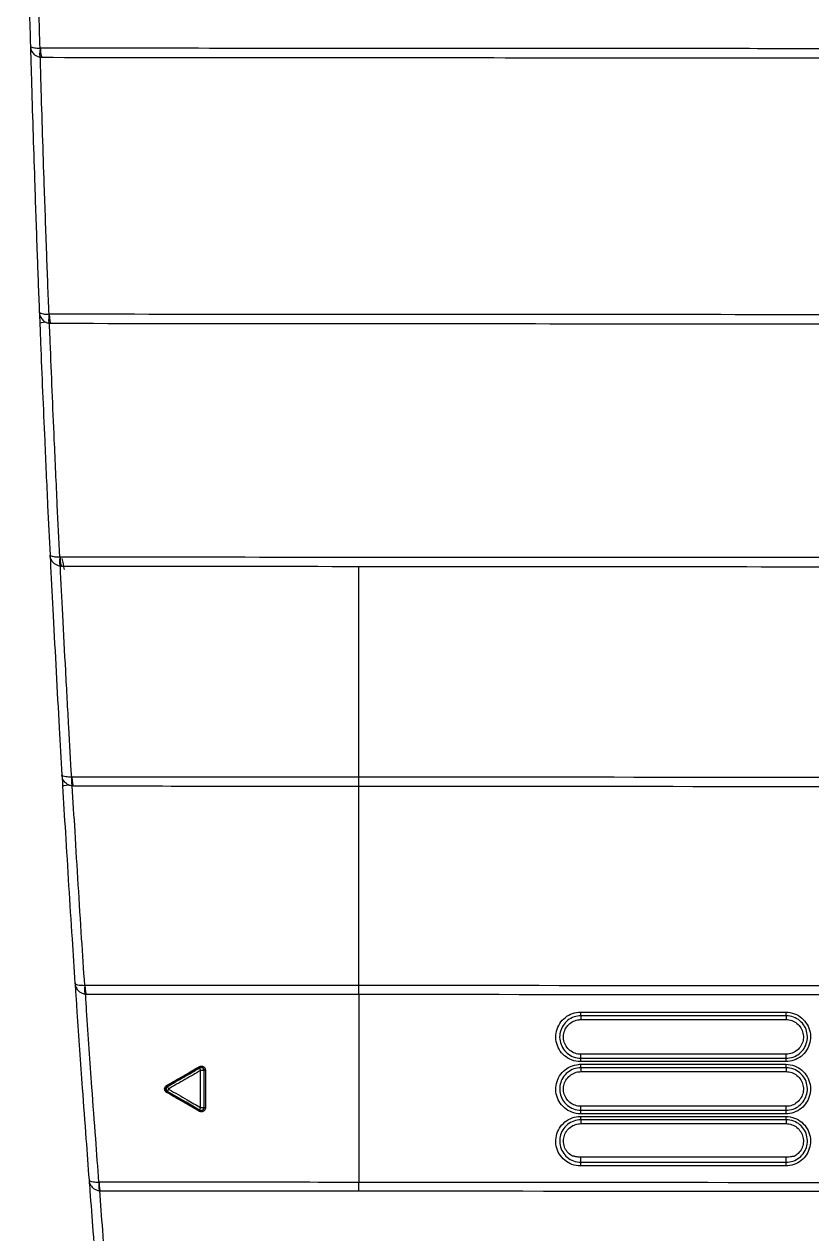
# Model space of a CAD drawing. Header units: millimetres. Extents: x 11242 to 497835, y 4200 to 105100.
# Drawn here: x 278420.5 to 278488.7, y 46082.8 to 46187.4 of the extents above; entities that cross this region are included whole.
import ezdxf

# ---------------------------------------------------------------- set-up
doc = ezdxf.new("R2010")
doc.units = ezdxf.units.MM
doc.header["$LTSCALE"] = 200
doc.layers.add('# LG-AIRCON', color=240, linetype='Continuous')
doc.layers.add('# 냉난방설비', color=4, linetype='Continuous')

# ---------------------------------------------------------------- blocks, each defined once
blk = doc.blocks.new('A$C7F214049')
at = {"layer": '# LG-AIRCON', "color": 0}
for p, q in [((48.69, 106.21), (48.68, 105.88)), ((66.43, 106.21), (66.43, 105.88)), ((48.69, 102.54), (48.68, 102.88)), ((66.43, 102.54), (66.43, 102.88)), ((48.69, 101.71), (48.68, 101.38)), ((66.43, 101.71), (66.43, 101.38)), ((48.69, 98.04), (48.68, 98.38)), ((66.43, 98.04), (66.43, 98.38)), ((48.69, 97.22), (48.68, 96.88)), ((66.43, 97.22), (66.43, 96.88)), ((48.69, 93.54), (48.68, 93.97)), ((66.43, 93.54), (66.43, 93.97))]:
    blk.add_line(p, q, dxfattribs=at)
for centre, major_axis, ratio, start_param, end_param in [((2.05, 189.89), (0.11, 0.792), 0.166611, 1.605362, 3.142313), ((2.08, 189.89), (-0.001, -0.8), 0.169592, 4.723878, 6.283187), ((2.82, 166.89), (0.1, 0.794), 0.164575, 1.609472, 3.142247), ((2.85, 166.89), (-0.001, -0.8), 0.167952, 4.730341, 6.283187), ((3.75, 145.89), (0.091, 0.795), 0.162642, 1.617464, 3.142191), ((3.78, 145.89), (-0.001, -0.8), 0.16673, 4.740302, 6.283187), ((4.78, 126.89), (0.084, 0.796), 0.161192, 1.626852, 3.142144), ((4.8, 126.88), (-0.001, -0.8), 0.166002, 4.751307, 6.283187), ((5.91, 108.89), (0.076, 0.796), 0.157588, 1.638707, 3.142089), ((5.93, 108.88), (-0.001, -0.8), 0.163114, 4.765189, 6.283187), ((48.69, 106.51), (0, -0.3), 0.118818, 4.670783, 6.160136), ((66.44, 106.51), (0, -0.3), 0.105381, 4.670662, 6.160325), ((48.69, 102.24), (0, -0.3), 0.118582, 3.264638, 4.707702), ((66.44, 102.24), (0, -0.3), 0.105333, 3.264453, 4.708909), ((15.68, 101.81), (-0.05, 0.0866), 0.126531, 3.229568, 4.632114), ((15.84, 101.48), (-0.125, 0.217), 0.127619, 0.087988, 1.49303), ((15.84, 101.48), (-0.217, 0.124), 0.984754, 3.666388, 5.75839), ((15.84, 101.48), (-0.25, 0), 0.003712, 3.22886, 4.861977), ((16.2, 101.5), (0.1, 0), 0.003787, 3.22886, 4.861599), ((48.69, 102.01), (0, -0.3), 0.118562, 4.709668, 6.16014), ((66.44, 102.01), (0, -0.3), 0.105323, 4.710953, 6.160325), ((13.06, 99.88), (0, 0.25), 0.985602, 0.541551, 2.600041), ((12.85, 100.18), (-0.05, 0.0866), 0.134963, 3.229667, 4.641329), ((12.85, 99.58), (0.05, 0.0866), 0.126706, 4.79761, 6.195208), ((13.06, 99.88), (-0.125, 0.217), 0.135854, 0.088085, 1.502056), ((13.06, 99.88), (-0.125, -0.217), 0.127702, 4.795501, 6.195197), ((15.68, 97.94), (0.05, 0.0866), 0.116557, 4.807871, 6.195318), ((15.84, 98.27), (0.125, 0.217), 0.117787, 1.663943, 3.053713), ((15.84, 98.27), (-0.217, -0.124), 0.98482, 0.526031, 2.615561), ((15.84, 98.27), (-0.25, 0), 0.022167, 1.422181, 3.054251), ((16.2, 98.25), (-0.1, 0), 0.022467, 4.564156, 6.195671), ((48.69, 97.74), (0, -0.3), 0.118008, 3.26463, 4.746451), ((48.69, 97.52), (0, -0.3), 0.117968, 4.748409, 6.160149), ((66.44, 97.74), (0, -0.3), 0.104957, 3.264448, 4.749067), ((66.44, 97.52), (0, -0.3), 0.104927, 4.751102, 6.160331), ((48.69, 93.24), (0, -0.3), 0.117091, 3.264616, 4.785178), ((66.44, 93.25), (0, -0.3), 0.104239, 3.264438, 4.789218), ((7.13, 91.88), (0.064, 0.797), 0.149458, 1.65214, 3.142012), ((7.14, 91.88), (-0.001, -0.8), 0.155307, 4.78161, 6.283187)]:
    blk.add_ellipse(centre, major_axis=major_axis, ratio=ratio, start_param=start_param, end_param=end_param, dxfattribs=at)
for points, knots in [([(0.54, 214.09), (0.55, 213.46), (0.56, 212.83), (0.63, 209.01), (0.69, 205.82), (0.81, 200.5), (0.86, 198.38), (0.96, 194.19), (1.02, 192.12), (1.08, 190.06)], [0, 0, 0, 0, 0.078281, 0.078281, 0.476719, 0.476719, 0.742339, 0.742339, 1, 1, 1, 1]), ([(1.91, 189.88), (1.91, 189.88), (1.91, 189.88), (1.85, 192.01), (1.8, 194.14), (1.69, 198.39), (1.64, 200.52), (1.52, 205.84), (1.46, 209.03), (1.39, 212.7), (1.38, 213.18), (1.38, 213.67)], [0, 0, 0, 0, 0.000198, 0.000198, 0.268491, 0.268491, 0.536776, 0.536776, 0.939193, 0.939193, 1, 1, 1, 1]), ([(1.08, 190.06), (1.09, 189.95), (1.09, 189.84), (1.09, 189.67), (1.1, 189.59), (1.1, 189.47), (1.1, 189.43), (1.1, 189.35), (1.1, 189.31), (1.11, 189.26), (1.11, 189.24), (1.11, 189.2), (1.11, 189.19), (1.11, 189.16), (1.11, 189.16), (1.11, 189.14), (1.11, 189.13), (1.11, 189.12), (1.11, 189.12), (1.11, 189.11), (1.11, 189.11), (1.11, 189.1), (1.11, 189.1), (1.11, 189.1), (1.11, 189.1), (1.11, 189.09), (1.11, 189.09), (1.11, 189.09), (1.11, 189.09), (1.11, 189.09), (1.11, 189.09), (1.11, 189.09), (1.11, 189.09), (1.11, 189.09), (1.11, 189.09), (1.11, 189.09), (1.11, 189.09), (1.11, 189.09), (1.11, 189.09), (1.11, 189.09), (1.11, 189.09), (1.11, 189.09), (1.11, 189.09), (1.11, 189.09)], [0, 0, 0, 0, 0.331373, 0.331373, 0.552824, 0.552824, 0.700821, 0.700821, 0.799739, 0.799739, 0.865865, 0.865865, 0.910081, 0.910081, 0.939655, 0.939655, 0.959446, 0.959446, 0.972697, 0.972697, 0.981578, 0.981578, 0.987537, 0.987537, 0.991542, 0.991542, 0.994241, 0.994241, 0.996065, 0.996065, 0.997305, 0.997305, 0.998154, 0.998154, 0.998742, 0.998742, 0.999339, 0.999339, 0.99959, 0.99959, 0.999847, 0.999847, 1, 1, 1, 1]), ([(1.08, 190.06), (1.08, 190.06), (1.08, 190.05), (1.08, 189.97), (1.09, 189.89), (1.14, 189.73), (1.17, 189.66), (1.27, 189.49), (1.35, 189.39), (1.51, 189.26), (1.59, 189.21), (1.75, 189.14), (1.84, 189.11), (1.94, 189.1)], [0, 0, 0, 0, 0.004581, 0.004581, 0.182241, 0.182241, 0.349923, 0.349923, 0.612891, 0.612891, 0.797504, 0.797504, 1, 1, 1, 1]), ([(1.08, 190.06), (1.08, 190.06), (1.08, 190.06), (1.08, 190.04), (1.09, 190.02), (1.13, 189.99), (1.16, 189.98), (1.25, 189.95), (1.33, 189.93), (1.49, 189.9), (1.56, 189.9), (1.73, 189.88), (1.82, 189.88), (1.91, 189.88)], [0, 0, 0, 0, 0.004581, 0.004581, 0.18224, 0.18224, 0.349922, 0.349922, 0.61289, 0.61289, 0.797504, 0.797504, 1, 1, 1, 1]), ([(53.75, 189.84), (46.9, 189.85), (40.06, 189.85), (22.77, 189.86), (12.33, 189.87), (1.94, 189.88)], [0, 0, 0, 0, 0.395268, 0.395268, 1, 1, 1, 1]), ([(95.02, 189.82), (84.88, 189.82), (74.76, 189.83), (61.01, 189.84), (57.38, 189.84), (53.75, 189.84)], [0, 0, 0, 0, 0.735818, 0.735818, 1, 1, 1, 1]), ([(1.11, 189.09), (1.11, 189.09), (1.11, 189.09), (1.13, 188.3), (1.16, 187.51), (1.26, 183.8), (1.36, 180.88), (1.52, 176.01), (1.59, 174.06), (1.72, 170.42), (1.78, 168.74), (1.85, 167.05)], [0, 0, 0, 0, 0.000003, 0.000003, 0.107608, 0.107608, 0.505291, 0.505291, 0.770328, 0.770328, 1, 1, 1, 1]), ([(2.69, 166.87), (2.62, 168.63), (2.55, 170.39), (2.42, 174.11), (2.35, 176.07), (2.18, 180.95), (2.09, 183.89), (1.98, 187.57), (1.96, 188.33), (1.94, 189.09), (1.94, 189.09), (1.94, 189.1)], [0, 0, 0, 0, 0.237428, 0.237428, 0.501258, 0.501258, 0.897133, 0.897133, 0.999576, 0.999576, 1, 1, 1, 1]), ([(2.08, 189.09), (12.45, 189.08), (22.88, 189.07), (43.77, 189.06), (54.23, 189.05), (85.65, 189.03), (106.66, 189.01), (127.67, 189)], [0, 0, 0, 0, 0.25, 0.25, 0.5, 0.5, 1, 1, 1, 1]), ([(1.85, 167.05), (1.85, 167.05), (1.85, 167.04), (1.85, 166.96), (1.87, 166.88), (1.92, 166.72), (1.95, 166.65), (2.05, 166.48), (2.13, 166.38), (2.29, 166.25), (2.37, 166.2), (2.54, 166.13), (2.63, 166.11), (2.72, 166.09)], [0, 0, 0, 0, 0.004577, 0.004577, 0.182726, 0.182726, 0.350796, 0.350796, 0.613047, 0.613047, 0.797661, 0.797661, 1, 1, 1, 1]), ([(1.85, 167.05), (1.85, 167.05), (1.85, 167.05), (1.85, 167.03), (1.86, 167.01), (1.9, 166.98), (1.93, 166.97), (2.03, 166.93), (2.11, 166.92), (2.26, 166.89), (2.34, 166.89), (2.5, 166.88), (2.6, 166.87), (2.69, 166.87)], [0, 0, 0, 0, 0.004577, 0.004577, 0.182724, 0.182724, 0.350793, 0.350793, 0.613048, 0.613048, 0.797663, 0.797663, 1, 1, 1, 1]), ([(81.87, 166.82), (68.63, 166.83), (55.4, 166.84), (29, 166.86), (15.82, 166.86), (2.71, 166.87)], [0, 0, 0, 0, 0.5, 0.5, 1, 1, 1, 1]), ([(1.89, 166.09), (1.92, 165.52), (1.94, 164.95), (2.07, 161.58), (2.19, 158.77), (2.4, 154.08), (2.48, 152.21), (2.64, 148.9), (2.71, 147.47), (2.78, 146.04)], [0, 0, 0, 0, 0.085152, 0.085152, 0.5056, 0.5056, 0.785788, 0.785788, 1, 1, 1, 1]), ([(3.62, 145.86), (3.55, 147.37), (3.47, 148.87), (3.32, 152.26), (3.23, 154.14), (3.02, 158.85), (2.91, 161.67), (2.77, 165.02), (2.75, 165.56), (2.73, 166.09)], [0, 0, 0, 0, 0.222879, 0.222879, 0.501857, 0.501857, 0.920491, 0.920491, 1, 1, 1, 1]), ([(2.85, 166.09), (15.94, 166.08), (29.1, 166.07), (55.47, 166.05), (68.68, 166.04), (81.91, 166.03)], [0, 0, 0, 0, 0.5, 0.5, 1, 1, 1, 1]), ([(3.62, 145.86), (3.53, 145.86), (3.43, 145.87), (3.27, 145.87), (3.19, 145.88), (3.04, 145.9), (2.96, 145.92), (2.86, 145.95), (2.83, 145.97), (2.79, 146), (2.78, 146.02), (2.78, 146.04), (2.78, 146.04), (2.78, 146.04)], [0, 0, 0, 0, 0.202532, 0.202532, 0.387538, 0.387538, 0.649339, 0.649339, 0.81734, 0.81734, 0.995424, 0.995424, 1, 1, 1, 1]), ([(3.66, 145.09), (3.57, 145.1), (3.47, 145.13), (3.31, 145.2), (3.23, 145.24), (3.07, 145.37), (2.98, 145.47), (2.88, 145.64), (2.85, 145.71), (2.8, 145.86), (2.78, 145.95), (2.78, 146.03), (2.78, 146.03), (2.78, 146.04)], [0, 0, 0, 0, 0.202534, 0.202534, 0.387539, 0.387539, 0.649336, 0.649336, 0.817337, 0.817337, 0.995424, 0.995424, 1, 1, 1, 1]), ([(82.84, 145.82), (69.59, 145.83), (56.36, 145.83), (29.95, 145.85), (16.76, 145.85), (3.64, 145.86)], [0, 0, 0, 0, 0.5, 0.5, 1, 1, 1, 1]), ([(2.83, 145.09), (2.83, 145.09), (2.83, 145.09), (2.9, 143.66), (2.97, 142.22), (3.13, 139.18), (3.22, 137.57), (3.39, 134.34), (3.48, 132.72), (3.65, 129.75), (3.72, 128.39), (3.8, 127.03)], [0, 0, 0, 0, 0.000003, 0.000003, 0.2381, 0.2381, 0.505996, 0.505996, 0.774012, 0.774012, 1, 1, 1, 1]), ([(4.65, 126.85), (4.56, 128.29), (4.48, 129.72), (4.31, 132.78), (4.22, 134.4), (4.05, 137.65), (3.96, 139.27), (3.81, 142.29), (3.74, 143.69), (3.67, 145.09)], [0, 0, 0, 0, 0.23561, 0.23561, 0.502531, 0.502531, 0.769333, 0.769333, 1, 1, 1, 1]), ([(3.78, 145.09), (16.88, 145.08), (30.05, 145.07), (56.43, 145.05), (69.65, 145.04), (82.88, 145.03)], [0, 0, 0, 0, 0.5, 0.5, 1, 1, 1, 1]), ([(29.47, 126.84), (29.47, 128.5), (29.47, 130.17), (29.47, 133.53), (29.47, 135.23), (29.47, 139.65), (29.47, 142.36), (29.47, 145.07)], [0, 0, 0, 0, 0.273634, 0.273634, 0.553389, 0.553389, 1, 1, 1, 1]), ([(4.7, 126.09), (4.6, 126.1), (4.51, 126.12), (4.34, 126.19), (4.26, 126.24), (4.09, 126.37), (4.01, 126.46), (3.91, 126.63), (3.87, 126.7), (3.82, 126.86), (3.81, 126.94), (3.8, 127.02), (3.8, 127.02), (3.8, 127.03)], [0, 0, 0, 0, 0.202953, 0.202953, 0.388561, 0.388561, 0.650171, 0.650171, 0.817787, 0.817787, 0.995423, 0.995423, 1, 1, 1, 1]), ([(4.65, 126.85), (4.55, 126.85), (4.46, 126.85), (4.29, 126.86), (4.22, 126.87), (4.06, 126.89), (3.98, 126.91), (3.89, 126.94), (3.86, 126.96), (3.82, 126.99), (3.8, 127.01), (3.8, 127.03), (3.8, 127.03), (3.8, 127.03)], [0, 0, 0, 0, 0.20295, 0.20295, 0.388559, 0.388559, 0.650174, 0.650174, 0.81779, 0.81779, 0.995423, 0.995423, 1, 1, 1, 1]), ([(3.81, 127.03), (3.82, 126.85), (3.83, 126.67), (3.85, 126.36), (3.86, 126.22), (3.86, 126.09), (3.86, 126.09), (3.86, 126.09)], [0, 0, 0, 0, 0.569674, 0.569674, 0.999955, 0.999955, 1, 1, 1, 1]), ([(29.47, 126.11), (29.47, 126.14), (29.47, 126.19), (29.47, 126.3), (29.47, 126.37), (29.47, 126.53), (29.47, 126.61), (29.47, 126.75), (29.47, 126.79), (29.47, 126.84)], [0, 0, 0, 0, 0.286221, 0.286221, 0.571234, 0.571234, 0.853733, 0.853733, 1, 1, 1, 1]), ([(3.86, 126.09), (3.86, 126.09), (3.86, 126.09), (3.94, 124.74), (4.02, 123.4), (4.2, 120.52), (4.29, 118.99), (4.48, 115.92), (4.58, 114.39), (4.76, 111.57), (4.85, 110.3), (4.93, 109.02)], [0, 0, 0, 0, 0.000002, 0.000002, 0.236795, 0.236795, 0.505989, 0.505989, 0.775323, 0.775323, 1, 1, 1, 1]), ([(5.78, 108.84), (5.69, 110.19), (5.6, 111.54), (5.41, 114.44), (5.32, 115.98), (5.12, 119.07), (5.03, 120.61), (4.86, 123.46), (4.78, 124.78), (4.7, 126.09)], [0, 0, 0, 0, 0.234809, 0.234809, 0.503083, 0.503083, 0.771219, 0.771219, 1, 1, 1, 1]), ([(29.47, 108.82), (29.47, 110.41), (29.47, 112), (29.47, 115.2), (29.47, 116.83), (29.47, 120.99), (29.47, 123.53), (29.47, 126.07)], [0, 0, 0, 0, 0.275865, 0.275865, 0.557809, 0.557809, 1, 1, 1, 1]), ([(4.93, 109.02), (4.93, 109.02), (4.93, 109.01), (4.94, 108.93), (4.96, 108.85), (5.01, 108.69), (5.04, 108.62), (5.15, 108.45), (5.23, 108.36), (5.4, 108.23), (5.48, 108.19), (5.65, 108.12), (5.74, 108.1), (5.84, 108.09)], [0, 0, 0, 0, 0.004573, 0.004573, 0.182489, 0.182489, 0.350305, 0.350305, 0.61092, 0.61092, 0.796953, 0.796953, 1, 1, 1, 1]), ([(4.93, 109.02), (4.93, 109.02), (4.93, 109.02), (4.94, 109), (4.95, 108.98), (4.99, 108.94), (5.02, 108.93), (5.11, 108.89), (5.19, 108.88), (5.35, 108.86), (5.43, 108.85), (5.59, 108.84), (5.69, 108.84), (5.78, 108.84)], [0, 0, 0, 0, 0.004573, 0.004573, 0.182486, 0.182486, 0.350302, 0.350302, 0.610923, 0.610923, 0.796956, 0.796956, 1, 1, 1, 1]), ([(4.94, 109.02), (4.95, 108.86), (4.96, 108.71), (4.98, 108.4), (4.99, 108.24), (5, 108.09)], [0, 0, 0, 0, 0.50205, 0.50205, 1, 1, 1, 1]), ([(29.47, 108.11), (29.47, 108.14), (29.47, 108.19), (29.47, 108.3), (29.47, 108.37), (29.47, 108.53), (29.47, 108.61), (29.47, 108.74), (29.47, 108.78), (29.47, 108.82)], [0, 0, 0, 0, 0.290629, 0.290629, 0.580005, 0.580005, 0.866777, 0.866777, 1, 1, 1, 1]), ([(5, 108.08), (5, 108.08), (5, 108.08), (5.04, 107.57), (5.07, 107.06), (5.25, 104.36), (5.41, 102.15), (5.67, 98.49), (5.78, 97.02), (5.97, 94.37), (6.06, 93.19), (6.15, 92.01)], [0, 0, 0, 0, 0.000003, 0.000003, 0.09538, 0.09538, 0.505942, 0.505942, 0.779485, 0.779485, 1, 1, 1, 1]), ([(7, 91.83), (6.91, 93.08), (6.82, 94.33), (6.61, 97.06), (6.51, 98.54), (6.24, 102.24), (6.09, 104.45), (5.91, 107.14), (5.88, 107.61), (5.85, 108.09), (5.85, 108.09), (5.85, 108.09)], [0, 0, 0, 0, 0.231173, 0.231173, 0.503648, 0.503648, 0.912609, 0.912609, 0.999768, 0.999768, 1, 1, 1, 1]), ([(48.65, 102.24), (48.39, 102.24), (48.13, 102.29), (47.66, 102.47), (47.45, 102.6), (47.08, 102.91), (46.92, 103.1), (46.69, 103.52), (46.6, 103.75), (46.51, 104.22), (46.51, 104.47), (46.58, 104.94), (46.66, 105.17), (46.88, 105.59), (47.03, 105.79), (47.38, 106.11), (47.58, 106.24), (48.01, 106.44), (48.25, 106.5), (48.54, 106.52), (48.6, 106.52), (48.65, 106.52)], [0, 0, 0, 0, 0.117278, 0.117278, 0.225834, 0.225834, 0.334342, 0.334342, 0.441094, 0.441094, 0.549922, 0.549922, 0.654228, 0.654228, 0.762845, 0.762845, 0.868167, 0.868167, 0.975508, 0.975508, 1, 1, 1, 1]), ([(48.69, 106.21), (48.69, 106.21), (48.69, 106.21), (48.64, 106.21), (48.59, 106.21), (48.34, 106.19), (48.14, 106.14), (47.76, 105.97), (47.59, 105.86), (47.29, 105.58), (47.16, 105.41), (46.97, 105.05), (46.91, 104.85), (46.84, 104.45), (46.84, 104.24), (46.92, 103.83), (47, 103.64), (47.2, 103.28), (47.34, 103.11), (47.65, 102.84), (47.83, 102.74), (48.24, 102.58), (48.46, 102.54), (48.69, 102.54), (48.69, 102.54), (48.69, 102.54)], [0, 0, 0, 0, 0.000007, 0.000007, 0.02443, 0.02443, 0.132163, 0.132163, 0.237549, 0.237549, 0.345777, 0.345777, 0.450128, 0.450128, 0.558298, 0.558298, 0.665111, 0.665111, 0.773489, 0.773489, 0.882292, 0.882292, 0.999993, 0.999993, 1, 1, 1, 1]), ([(48.68, 102.88), (48.51, 102.88), (48.34, 102.91), (48.02, 103.02), (47.87, 103.1), (47.61, 103.32), (47.49, 103.45), (47.32, 103.73), (47.25, 103.89), (47.18, 104.22), (47.17, 104.4), (47.22, 104.73), (47.26, 104.89), (47.41, 105.19), (47.51, 105.33), (47.75, 105.57), (47.89, 105.66), (48.19, 105.8), (48.36, 105.85), (48.58, 105.87), (48.63, 105.88), (48.68, 105.88)], [0, 0, 0, 0, 0.108673, 0.108673, 0.217333, 0.217333, 0.326011, 0.326011, 0.432551, 0.432551, 0.541674, 0.541674, 0.645765, 0.645765, 0.754344, 0.754344, 0.860173, 0.860173, 0.966979, 0.966979, 1, 1, 1, 1]), ([(48.65, 106.52), (50.13, 106.52), (51.61, 106.52), (54.57, 106.52), (56.05, 106.52), (60.49, 106.52), (63.45, 106.52), (66.41, 106.52)], [0, 0, 0, 0, 0.250041, 0.250041, 0.500082, 0.500082, 1, 1, 1, 1]), ([(48.68, 105.88), (50.16, 105.88), (51.64, 105.88), (54.59, 105.88), (56.07, 105.88), (60.51, 105.88), (63.47, 105.88), (66.43, 105.88)], [0, 0, 0, 0, 0.250011, 0.250011, 0.500022, 0.500022, 1, 1, 1, 1]), ([(66.43, 106.21), (66.43, 106.21), (66.43, 106.21), (63.47, 106.21), (60.52, 106.21), (56.08, 106.21), (54.6, 106.21), (51.64, 106.21), (50.16, 106.21), (48.69, 106.21), (48.69, 106.21), (48.69, 106.21)], [0, 0, 0, 0, 0.000002, 0.000002, 0.499919, 0.499919, 0.74996, 0.74996, 0.999998, 0.999998, 1, 1, 1, 1]), ([(66.41, 106.52), (66.67, 106.52), (66.93, 106.47), (67.39, 106.29), (67.61, 106.17), (67.97, 105.86), (68.13, 105.66), (68.37, 105.25), (68.46, 105.02), (68.55, 104.55), (68.56, 104.3), (68.48, 103.83), (68.41, 103.6), (68.19, 103.18), (68.04, 102.98), (67.69, 102.65), (67.49, 102.52), (67.05, 102.33), (66.82, 102.27), (66.52, 102.24), (66.46, 102.24), (66.41, 102.24)], [0, 0, 0, 0, 0.11655, 0.11655, 0.224891, 0.224891, 0.333557, 0.333557, 0.44052, 0.44052, 0.549255, 0.549255, 0.653388, 0.653388, 0.761759, 0.761759, 0.867263, 0.867263, 0.974806, 0.974806, 1, 1, 1, 1]), ([(66.43, 102.54), (66.43, 102.54), (66.43, 102.54), (66.48, 102.54), (66.53, 102.54), (66.79, 102.56), (66.99, 102.61), (67.37, 102.78), (67.54, 102.89), (67.84, 103.17), (67.97, 103.34), (68.16, 103.7), (68.22, 103.9), (68.29, 104.3), (68.28, 104.52), (68.2, 104.92), (68.13, 105.12), (67.92, 105.48), (67.78, 105.64), (67.47, 105.91), (67.28, 106.02), (66.88, 106.17), (66.66, 106.21), (66.43, 106.21), (66.43, 106.21), (66.43, 106.21)], [0, 0, 0, 0, 0.000007, 0.000007, 0.025081, 0.025081, 0.132895, 0.132895, 0.2385, 0.2385, 0.34665, 0.34665, 0.450983, 0.450983, 0.559251, 0.559251, 0.66638, 0.66638, 0.774946, 0.774946, 0.883399, 0.883399, 0.999993, 0.999993, 1, 1, 1, 1]), ([(66.43, 105.88), (66.6, 105.88), (66.77, 105.85), (67.09, 105.73), (67.24, 105.65), (67.5, 105.44), (67.62, 105.31), (67.79, 105.02), (67.86, 104.86), (67.93, 104.53), (67.94, 104.35), (67.9, 104.02), (67.85, 103.86), (67.7, 103.56), (67.6, 103.42), (67.36, 103.19), (67.22, 103.09), (66.92, 102.95), (66.75, 102.9), (66.53, 102.88), (66.48, 102.88), (66.43, 102.88)], [0, 0, 0, 0, 0.10852, 0.10852, 0.217014, 0.217014, 0.325725, 0.325725, 0.432391, 0.432391, 0.541518, 0.541518, 0.645513, 0.645513, 0.754008, 0.754008, 0.85996, 0.85996, 0.96693, 0.96693, 1, 1, 1, 1]), ([(66.43, 102.88), (64.95, 102.88), (63.47, 102.88), (60.51, 102.88), (59.03, 102.88), (54.59, 102.88), (51.64, 102.88), (48.68, 102.88)], [0, 0, 0, 0, 0.250011, 0.250011, 0.500022, 0.500022, 1, 1, 1, 1]), ([(48.69, 102.54), (48.69, 102.54), (48.69, 102.54), (51.64, 102.54), (54.6, 102.54), (59.03, 102.54), (60.51, 102.54), (63.47, 102.54), (64.95, 102.54), (66.43, 102.54), (66.43, 102.54), (66.43, 102.54)], [0, 0, 0, 0, 0.000002, 0.000002, 0.499918, 0.499918, 0.74996, 0.74996, 0.999998, 0.999998, 1, 1, 1, 1]), ([(12.86, 100.18), (13.33, 100.45), (13.81, 100.72), (14.75, 101.27), (15.22, 101.54), (15.69, 101.81)], [0, 0, 0, 0, 0.499996, 0.499996, 1, 1, 1, 1]), ([(15.73, 101.73), (15.26, 101.45), (14.79, 101.18), (13.84, 100.64), (13.37, 100.36), (12.9, 100.09)], [0, 0, 0, 0, 0.500004, 0.500004, 1, 1, 1, 1]), ([(12.93, 100.09), (13.4, 100.36), (13.88, 100.63), (14.8, 101.17), (15.26, 101.43), (15.71, 101.69)], [0, 0, 0, 0, 0.508643, 0.508643, 1, 1, 1, 1]), ([(15.8, 101.48), (15.35, 101.22), (14.89, 100.95), (13.96, 100.42), (13.49, 100.15), (13.02, 99.87)], [0, 0, 0, 0, 0.491359, 0.491359, 1, 1, 1, 1]), ([(15.69, 101.81), (15.73, 101.83), (15.76, 101.84), (15.84, 101.86), (15.88, 101.86), (15.95, 101.85), (15.99, 101.83), (16.06, 101.8), (16.09, 101.77), (16.14, 101.71), (16.17, 101.68), (16.2, 101.61), (16.21, 101.57), (16.21, 101.52), (16.21, 101.51), (16.21, 101.5)], [0, 0, 0, 0, 0.15803, 0.15803, 0.316035, 0.316035, 0.474616, 0.474616, 0.635105, 0.635105, 0.797838, 0.797838, 0.962157, 0.962157, 1, 1, 1, 1]), ([(15.71, 101.69), (15.71, 101.7), (15.71, 101.7), (15.72, 101.71), (15.73, 101.72), (15.73, 101.73)], [0, 0, 0, 0, 0.249188, 0.249188, 1, 1, 1, 1]), ([(16.1, 101.5), (16.1, 101.51), (16.1, 101.51), (16.1, 101.55), (16.09, 101.58), (16.07, 101.63), (16.05, 101.66), (16.01, 101.7), (15.99, 101.71), (15.94, 101.74), (15.92, 101.75), (15.86, 101.76), (15.83, 101.76), (15.78, 101.75), (15.75, 101.74), (15.73, 101.73)], [0, 0, 0, 0, 0.038027, 0.038027, 0.203299, 0.203299, 0.366915, 0.366915, 0.527789, 0.527789, 0.686055, 0.686055, 0.84314, 0.84314, 1, 1, 1, 1]), ([(15.8, 98.27), (15.8, 98.36), (15.8, 98.44), (15.8, 99.09), (15.8, 99.65), (15.8, 100.63), (15.8, 101.06), (15.8, 101.48)], [0, 0, 0, 0, 0.082192, 0.082192, 0.603261, 0.603261, 1, 1, 1, 1]), ([(16.1, 101.5), (16.1, 101.5), (16.09, 101.49), (16.09, 101.48), (16.09, 101.48), (16.09, 101.48)], [0, 0, 0, 0, 0.595474, 0.595474, 1, 1, 1, 1]), ([(16.09, 101.48), (16.09, 101.06), (16.09, 100.63), (16.09, 99.65), (16.09, 99.09), (16.09, 98.45), (16.09, 98.36), (16.09, 98.27)], [0, 0, 0, 0, 0.396738, 0.396738, 0.917807, 0.917807, 1, 1, 1, 1]), ([(16.1, 98.25), (16.1, 98.78), (16.1, 99.3), (16.1, 100.39), (16.1, 100.94), (16.1, 101.5)], [0, 0, 0, 0, 0.485438, 0.485438, 1, 1, 1, 1]), ([(16.21, 101.5), (16.21, 100.94), (16.21, 100.39), (16.21, 99.3), (16.21, 98.78), (16.21, 98.25)], [0, 0, 0, 0, 0.514562, 0.514562, 1, 1, 1, 1]), ([(48.65, 97.73), (48.4, 97.73), (48.14, 97.78), (47.67, 97.96), (47.46, 98.08), (47.09, 98.39), (46.93, 98.58), (46.69, 99), (46.61, 99.22), (46.51, 99.69), (46.5, 99.94), (46.58, 100.41), (46.65, 100.64), (46.86, 101.06), (47.01, 101.26), (47.36, 101.59), (47.56, 101.73), (48, 101.92), (48.24, 101.98), (48.53, 102.01), (48.59, 102.01), (48.65, 102.01)], [0, 0, 0, 0, 0.115541, 0.115541, 0.223764, 0.223764, 0.331811, 0.331811, 0.437686, 0.437686, 0.546249, 0.546249, 0.650479, 0.650479, 0.759282, 0.759282, 0.86549, 0.86549, 0.973301, 0.973301, 1, 1, 1, 1]), ([(48.69, 101.71), (48.69, 101.71), (48.69, 101.71), (48.63, 101.71), (48.58, 101.71), (48.33, 101.69), (48.12, 101.63), (47.75, 101.47), (47.57, 101.35), (47.28, 101.07), (47.15, 100.9), (46.96, 100.53), (46.9, 100.34), (46.84, 99.94), (46.85, 99.72), (46.93, 99.32), (47, 99.13), (47.21, 98.77), (47.34, 98.61), (47.66, 98.34), (47.84, 98.23), (48.24, 98.08), (48.47, 98.04), (48.69, 98.04), (48.69, 98.04), (48.69, 98.04)], [0, 0, 0, 0, 0.000007, 0.000007, 0.026666, 0.026666, 0.135, 0.135, 0.241379, 0.241379, 0.349957, 0.349957, 0.454275, 0.454275, 0.56217, 0.56217, 0.668056, 0.668056, 0.775809, 0.775809, 0.88416, 0.88416, 0.999993, 0.999993, 1, 1, 1, 1]), ([(66.41, 102.24), (64.93, 102.24), (63.45, 102.24), (60.49, 102.24), (59.01, 102.24), (54.57, 102.24), (51.61, 102.24), (48.65, 102.24)], [0, 0, 0, 0, 0.25004, 0.25004, 0.500081, 0.500081, 1, 1, 1, 1]), ([(48.65, 102.01), (50.13, 102.01), (51.61, 102.01), (54.57, 102.01), (56.05, 102.01), (60.49, 102.01), (63.45, 102.01), (66.41, 102.01)], [0, 0, 0, 0, 0.250039, 0.250039, 0.500078, 0.500078, 1, 1, 1, 1]), ([(66.43, 101.71), (66.43, 101.71), (66.43, 101.71), (63.47, 101.71), (60.52, 101.71), (56.08, 101.71), (54.6, 101.71), (51.64, 101.71), (50.16, 101.71), (48.69, 101.71), (48.69, 101.71), (48.69, 101.71)], [0, 0, 0, 0, 0.000002, 0.000002, 0.499924, 0.499924, 0.749962, 0.749962, 0.999998, 0.999998, 1, 1, 1, 1]), ([(66.41, 102.01), (66.67, 102.01), (66.93, 101.96), (67.39, 101.78), (67.61, 101.66), (67.97, 101.35), (68.13, 101.16), (68.37, 100.74), (68.46, 100.51), (68.55, 100.04), (68.56, 99.79), (68.48, 99.33), (68.41, 99.1), (68.19, 98.68), (68.04, 98.48), (67.7, 98.15), (67.49, 98.02), (67.06, 97.82), (66.82, 97.76), (66.52, 97.73), (66.46, 97.73), (66.41, 97.73)], [0, 0, 0, 0, 0.116591, 0.116591, 0.224756, 0.224756, 0.33295, 0.33295, 0.438997, 0.438997, 0.547345, 0.547345, 0.65137, 0.65137, 0.760085, 0.760085, 0.866433, 0.866433, 0.974555, 0.974555, 1, 1, 1, 1]), ([(66.43, 98.04), (66.43, 98.04), (66.43, 98.04), (66.48, 98.04), (66.53, 98.04), (66.79, 98.06), (66.99, 98.12), (67.37, 98.28), (67.54, 98.4), (67.85, 98.68), (67.97, 98.85), (68.16, 99.21), (68.22, 99.41), (68.29, 99.81), (68.28, 100.02), (68.2, 100.43), (68.13, 100.62), (67.92, 100.98), (67.79, 101.14), (67.47, 101.41), (67.29, 101.52), (66.88, 101.67), (66.66, 101.71), (66.43, 101.71), (66.43, 101.71), (66.43, 101.71)], [0, 0, 0, 0, 0.000007, 0.000007, 0.025317, 0.025317, 0.133668, 0.133668, 0.240112, 0.240112, 0.34866, 0.34866, 0.452897, 0.452897, 0.560768, 0.560768, 0.666974, 0.666974, 0.77501, 0.77501, 0.8833, 0.8833, 0.999993, 0.999993, 1, 1, 1, 1]), ([(48.68, 98.38), (48.51, 98.38), (48.34, 98.41), (48.02, 98.52), (47.87, 98.6), (47.61, 98.81), (47.49, 98.95), (47.32, 99.23), (47.25, 99.39), (47.18, 99.72), (47.17, 99.89), (47.21, 100.22), (47.26, 100.38), (47.41, 100.68), (47.51, 100.83), (47.75, 101.06), (47.89, 101.16), (48.19, 101.3), (48.35, 101.35), (48.57, 101.37), (48.63, 101.38), (48.68, 101.38)], [0, 0, 0, 0, 0.108356, 0.108356, 0.216699, 0.216699, 0.324951, 0.324951, 0.43054, 0.43054, 0.53934, 0.53934, 0.643319, 0.643319, 0.752097, 0.752097, 0.858784, 0.858784, 0.966166, 0.966166, 1, 1, 1, 1]), ([(48.68, 101.38), (50.16, 101.38), (51.64, 101.38), (54.59, 101.38), (56.07, 101.38), (60.51, 101.38), (63.47, 101.38), (66.43, 101.38)], [0, 0, 0, 0, 0.250011, 0.250011, 0.500022, 0.500022, 1, 1, 1, 1]), ([(66.43, 101.38), (66.6, 101.38), (66.77, 101.35), (67.09, 101.23), (67.24, 101.15), (67.5, 100.94), (67.62, 100.81), (67.79, 100.52), (67.86, 100.36), (67.93, 100.04), (67.94, 99.86), (67.9, 99.53), (67.85, 99.37), (67.71, 99.07), (67.6, 98.93), (67.36, 98.69), (67.22, 98.59), (66.92, 98.45), (66.76, 98.4), (66.54, 98.38), (66.48, 98.38), (66.43, 98.38)], [0, 0, 0, 0, 0.108298, 0.108298, 0.216574, 0.216574, 0.324898, 0.324898, 0.430597, 0.430597, 0.539346, 0.539346, 0.643228, 0.643228, 0.751976, 0.751976, 0.858824, 0.858824, 0.966361, 0.966361, 1, 1, 1, 1]), ([(12.86, 99.58), (12.83, 99.6), (12.8, 99.62), (12.74, 99.68), (12.72, 99.72), (12.69, 99.79), (12.69, 99.83), (12.68, 99.91), (12.69, 99.95), (12.71, 100.02), (12.73, 100.05), (12.78, 100.11), (12.8, 100.14), (12.84, 100.17), (12.85, 100.17), (12.86, 100.18)], [0, 0, 0, 0, 0.165166, 0.165166, 0.330728, 0.330728, 0.490121, 0.490121, 0.64417, 0.64417, 0.798029, 0.798029, 0.956552, 0.956552, 1, 1, 1, 1]), ([(12.9, 100.09), (12.89, 100.09), (12.88, 100.08), (12.86, 100.06), (12.83, 100.04), (12.8, 100), (12.79, 99.98), (12.77, 99.92), (12.77, 99.9), (12.77, 99.84), (12.77, 99.82), (12.79, 99.76), (12.81, 99.74), (12.85, 99.69), (12.87, 99.68), (12.9, 99.66)], [0, 0, 0, 0, 0.044311, 0.044311, 0.204553, 0.204553, 0.357963, 0.357963, 0.510153, 0.510153, 0.667627, 0.667627, 0.832809, 0.832809, 1, 1, 1, 1]), ([(15.69, 97.94), (15.22, 98.22), (14.75, 98.49), (13.81, 99.03), (13.33, 99.3), (12.86, 99.58)], [0, 0, 0, 0, 0.499994, 0.499994, 1, 1, 1, 1]), ([(12.9, 100.09), (12.9, 100.09), (12.9, 100.09), (12.92, 100.09), (12.92, 100.09), (12.93, 100.09)], [0, 0, 0, 0, 0.250485, 0.250485, 1, 1, 1, 1]), ([(12.93, 99.66), (12.92, 99.66), (12.92, 99.66), (12.9, 99.66), (12.9, 99.66), (12.9, 99.66)], [0, 0, 0, 0, 0.73206, 0.73206, 1, 1, 1, 1]), ([(12.9, 99.66), (13.37, 99.39), (13.84, 99.12), (14.79, 98.57), (15.26, 98.3), (15.73, 98.03)], [0, 0, 0, 0, 0.500007, 0.500007, 1, 1, 1, 1]), ([(15.71, 98.06), (15.32, 98.29), (14.93, 98.51), (14, 99.05), (13.47, 99.35), (12.93, 99.66)], [0, 0, 0, 0, 0.423739, 0.423739, 1, 1, 1, 1]), ([(13.02, 99.87), (13.04, 99.86), (13.06, 99.85), (13.6, 99.54), (14.11, 99.25), (15.02, 98.72), (15.41, 98.49), (15.8, 98.27)], [0, 0, 0, 0, 0.021025, 0.021025, 0.576261, 0.576261, 1, 1, 1, 1]), ([(66.43, 98.38), (64.95, 98.38), (63.47, 98.38), (60.51, 98.38), (59.03, 98.38), (54.59, 98.38), (51.64, 98.38), (48.68, 98.38)], [0, 0, 0, 0, 0.250011, 0.250011, 0.500021, 0.500021, 1, 1, 1, 1]), ([(16.21, 98.25), (16.21, 98.21), (16.21, 98.17), (16.18, 98.1), (16.16, 98.06), (16.11, 98), (16.08, 97.97), (16.01, 97.93), (15.97, 97.91), (15.9, 97.9), (15.86, 97.89), (15.78, 97.91), (15.74, 97.92), (15.7, 97.94), (15.7, 97.94), (15.69, 97.94)], [0, 0, 0, 0, 0.165295, 0.165295, 0.330605, 0.330605, 0.495993, 0.495993, 0.659693, 0.659693, 0.820623, 0.820623, 0.979018, 0.979018, 1, 1, 1, 1]), ([(15.73, 98.03), (15.73, 98.03), (15.72, 98.04), (15.72, 98.05), (15.71, 98.06), (15.71, 98.06)], [0, 0, 0, 0, 0.720413, 0.720413, 1, 1, 1, 1]), ([(15.73, 98.03), (15.73, 98.02), (15.74, 98.02), (15.76, 98.01), (15.79, 98), (15.85, 97.99), (15.87, 97.99), (15.93, 98.01), (15.96, 98.02), (16, 98.05), (16.03, 98.07), (16.06, 98.11), (16.08, 98.14), (16.09, 98.19), (16.1, 98.22), (16.1, 98.25)], [0, 0, 0, 0, 0.020803, 0.020803, 0.177842, 0.177842, 0.337716, 0.337716, 0.501121, 0.501121, 0.66709, 0.66709, 0.833546, 0.833546, 1, 1, 1, 1]), ([(16.09, 98.27), (16.09, 98.27), (16.09, 98.27), (16.09, 98.26), (16.1, 98.26), (16.1, 98.25)], [0, 0, 0, 0, 0.464022, 0.464022, 1, 1, 1, 1]), ([(48.65, 93.22), (48.4, 93.22), (48.15, 93.27), (47.68, 93.44), (47.47, 93.57), (47.1, 93.87), (46.94, 94.06), (46.7, 94.47), (46.61, 94.7), (46.51, 95.16), (46.5, 95.41), (46.57, 95.88), (46.64, 96.11), (46.85, 96.54), (47, 96.74), (47.35, 97.07), (47.55, 97.21), (47.98, 97.41), (48.22, 97.47), (48.53, 97.5), (48.59, 97.5), (48.65, 97.5)], [0, 0, 0, 0, 0.113769, 0.113769, 0.221419, 0.221419, 0.328918, 0.328918, 0.433958, 0.433958, 0.542392, 0.542392, 0.646819, 0.646819, 0.755964, 0.755964, 0.863121, 0.863121, 0.971339, 0.971339, 1, 1, 1, 1]), ([(66.41, 97.73), (64.93, 97.73), (63.45, 97.73), (60.49, 97.73), (59.01, 97.73), (54.57, 97.73), (51.61, 97.73), (48.65, 97.73)], [0, 0, 0, 0, 0.25004, 0.25004, 0.500081, 0.500081, 1, 1, 1, 1]), ([(48.65, 97.5), (50.13, 97.5), (51.61, 97.5), (54.57, 97.5), (56.05, 97.5), (60.49, 97.5), (63.45, 97.5), (66.41, 97.5)], [0, 0, 0, 0, 0.250037, 0.250037, 0.500073, 0.500073, 1, 1, 1, 1]), ([(48.69, 98.04), (48.69, 98.04), (48.69, 98.04), (51.64, 98.04), (54.6, 98.04), (59.03, 98.04), (60.51, 98.04), (63.47, 98.04), (64.95, 98.04), (66.43, 98.04), (66.43, 98.04), (66.43, 98.04)], [0, 0, 0, 0, 0.000002, 0.000002, 0.499918, 0.499918, 0.749959, 0.749959, 0.999998, 0.999998, 1, 1, 1, 1]), ([(66.41, 97.5), (66.67, 97.5), (66.93, 97.45), (67.4, 97.28), (67.61, 97.15), (67.97, 96.84), (68.13, 96.65), (68.37, 96.24), (68.46, 96.01), (68.55, 95.54), (68.56, 95.29), (68.49, 94.83), (68.41, 94.6), (68.2, 94.17), (68.05, 93.97), (67.7, 93.64), (67.5, 93.51), (67.06, 93.31), (66.82, 93.25), (66.52, 93.22), (66.46, 93.22), (66.41, 93.22)], [0, 0, 0, 0, 0.116553, 0.116553, 0.224284, 0.224284, 0.331884, 0.331884, 0.43707, 0.43707, 0.545201, 0.545201, 0.649408, 0.649408, 0.758659, 0.758659, 0.865914, 0.865914, 0.974538, 0.974538, 1, 1, 1, 1]), ([(48.69, 97.22), (48.69, 97.22), (48.69, 97.22), (48.63, 97.22), (48.57, 97.21), (48.31, 97.19), (48.11, 97.13), (47.73, 96.96), (47.56, 96.84), (47.26, 96.56), (47.14, 96.38), (46.96, 96.02), (46.9, 95.82), (46.84, 95.42), (46.85, 95.21), (46.93, 94.81), (47.01, 94.61), (47.22, 94.26), (47.35, 94.1), (47.67, 93.84), (47.85, 93.73), (48.25, 93.58), (48.47, 93.54), (48.69, 93.54), (48.69, 93.54), (48.69, 93.54)], [0, 0, 0, 0, 0.000007, 0.000007, 0.028652, 0.028652, 0.137499, 0.137499, 0.244928, 0.244928, 0.354016, 0.354016, 0.458587, 0.458587, 0.566377, 0.566377, 0.671392, 0.671392, 0.778439, 0.778439, 0.886088, 0.886088, 0.999993, 0.999993, 1, 1, 1, 1]), ([(47.97, 94.06), (47.9, 94.09), (47.84, 94.13), (47.64, 94.28), (47.52, 94.41), (47.34, 94.69), (47.27, 94.84), (47.19, 95.16), (47.17, 95.34), (47.2, 95.67), (47.24, 95.83), (47.38, 96.14), (47.47, 96.28), (47.7, 96.53), (47.84, 96.63), (48.14, 96.78), (48.31, 96.84), (48.54, 96.87), (48.61, 96.88), (48.68, 96.88)], [0, 0, 0, 0, 0.059023, 0.059023, 0.185756, 0.185756, 0.309879, 0.309879, 0.438617, 0.438617, 0.562599, 0.562599, 0.691326, 0.691326, 0.820034, 0.820034, 0.947092, 0.947092, 1, 1, 1, 1]), ([(48.68, 96.88), (50.16, 96.88), (51.64, 96.88), (54.59, 96.88), (56.07, 96.88), (60.51, 96.88), (63.47, 96.88), (66.43, 96.88)], [0, 0, 0, 0, 0.250011, 0.250011, 0.500021, 0.500021, 1, 1, 1, 1]), ([(66.43, 97.22), (66.43, 97.22), (66.43, 97.22), (63.47, 97.22), (60.52, 97.22), (56.08, 97.22), (54.6, 97.22), (51.64, 97.22), (50.16, 97.22), (48.69, 97.22), (48.69, 97.22), (48.69, 97.22)], [0, 0, 0, 0, 0.000002, 0.000002, 0.499929, 0.499929, 0.749965, 0.749965, 0.999998, 0.999998, 1, 1, 1, 1]), ([(66.43, 93.54), (66.43, 93.54), (66.43, 93.54), (66.48, 93.54), (66.53, 93.54), (66.79, 93.57), (67, 93.62), (67.37, 93.79), (67.55, 93.9), (67.85, 94.18), (67.98, 94.36), (68.16, 94.72), (68.23, 94.92), (68.29, 95.32), (68.28, 95.53), (68.2, 95.93), (68.13, 96.13), (67.92, 96.48), (67.79, 96.65), (67.47, 96.92), (67.29, 97.02), (66.88, 97.18), (66.66, 97.22), (66.43, 97.22), (66.43, 97.22), (66.43, 97.22)], [0, 0, 0, 0, 0.000007, 0.000007, 0.025311, 0.025311, 0.134093, 0.134093, 0.241433, 0.241433, 0.350578, 0.350578, 0.455027, 0.455027, 0.562708, 0.562708, 0.668063, 0.668063, 0.775453, 0.775453, 0.883311, 0.883311, 0.999993, 0.999993, 1, 1, 1, 1]), ([(66.43, 96.88), (66.6, 96.88), (66.77, 96.85), (67.09, 96.73), (67.24, 96.65), (67.5, 96.44), (67.62, 96.31), (67.79, 96.02), (67.86, 95.87), (67.93, 95.54), (67.94, 95.37), (67.9, 95.04), (67.85, 94.88), (67.71, 94.58), (67.61, 94.43), (67.38, 94.2), (67.25, 94.11), (67.11, 94.04)], [0, 0, 0, 0, 0.126959, 0.126959, 0.253889, 0.253889, 0.380805, 0.380805, 0.504156, 0.504156, 0.631921, 0.631921, 0.75445, 0.75445, 0.883005, 0.883005, 1, 1, 1, 1]), ([(48.68, 93.97), (48.61, 93.97), (48.53, 93.98), (48.39, 93.99), (48.32, 94.01), (48.22, 94.03), (48.19, 94.04), (48.13, 94.05), (48.11, 94.05), (48.1, 94.05), (48.09, 94.06), (48.09, 94.06)], [0, 0, 0, 0, 0.30134, 0.30134, 0.606041, 0.606041, 0.794111, 0.794111, 0.956428, 0.956428, 1, 1, 1, 1]), ([(66.41, 93.22), (64.93, 93.22), (63.45, 93.22), (60.49, 93.22), (59.01, 93.22), (54.57, 93.22), (51.61, 93.22), (48.65, 93.22)], [0, 0, 0, 0, 0.25004, 0.25004, 0.50008, 0.50008, 1, 1, 1, 1]), ([(66.43, 93.97), (65.9, 93.97), (65.37, 93.97), (62.72, 93.97), (60.6, 93.97), (56.84, 93.97), (55.21, 93.97), (51.94, 93.97), (50.31, 93.97), (48.68, 93.97)], [0, 0, 0, 0, 0.089577, 0.089577, 0.447887, 0.447887, 0.723942, 0.723942, 1, 1, 1, 1]), ([(48.69, 93.54), (48.69, 93.54), (48.69, 93.54), (51.64, 93.54), (54.6, 93.54), (59.03, 93.54), (60.51, 93.54), (63.47, 93.54), (64.95, 93.54), (66.43, 93.54), (66.43, 93.54), (66.43, 93.54)], [0, 0, 0, 0, 0.000002, 0.000002, 0.499919, 0.499919, 0.74996, 0.74996, 0.999998, 0.999998, 1, 1, 1, 1]), ([(66.98, 94.04), (66.97, 94.04), (66.95, 94.04), (66.88, 94.02), (66.84, 94.01), (66.72, 93.99), (66.65, 93.98), (66.53, 93.97), (66.48, 93.97), (66.43, 93.97)], [0, 0, 0, 0, 0.206485, 0.206485, 0.467315, 0.467315, 0.79823, 0.79823, 1, 1, 1, 1]), ([(67.11, 94.04), (67.1, 94.04), (67.1, 94.04), (67.06, 94.04), (67.02, 94.04), (66.98, 94.04)], [0, 0, 0, 0, 0.209325, 0.209325, 1, 1, 1, 1]), ([(6.15, 92.01), (6.15, 92.01), (6.15, 92.01), (6.15, 92), (6.15, 92), (6.15, 91.98), (6.17, 91.96), (6.21, 91.93), (6.24, 91.91), (6.33, 91.88), (6.41, 91.86), (6.57, 91.84), (6.65, 91.83), (6.81, 91.83), (6.91, 91.83), (7, 91.83)], [0, 0, 0, 0, 0.004557, 0.004557, 0.044285, 0.044285, 0.184332, 0.184332, 0.354015, 0.354015, 0.611925, 0.611925, 0.797749, 0.797749, 1, 1, 1, 1]), ([(6.15, 92.01), (6.15, 92.01), (6.15, 92), (6.15, 91.98), (6.15, 91.96), (6.16, 91.88), (6.18, 91.82), (6.23, 91.68), (6.26, 91.61), (6.37, 91.44), (6.45, 91.35), (6.62, 91.23), (6.7, 91.18), (6.87, 91.12), (6.97, 91.09), (7.06, 91.09)], [0, 0, 0, 0, 0.004557, 0.004557, 0.044287, 0.044287, 0.184335, 0.184335, 0.354018, 0.354018, 0.611922, 0.611922, 0.797745, 0.797745, 1, 1, 1, 1]), ([(6.22, 91.08), (6.22, 91.08), (6.22, 91.08), (6.31, 89.91), (6.4, 88.74), (6.6, 86.2), (6.7, 84.82), (6.92, 82.08), (7.03, 80.71), (7.23, 78.22), (7.33, 77.11), (7.42, 76)], [0, 0, 0, 0, 0.000003, 0.000003, 0.233028, 0.233028, 0.505766, 0.505766, 0.778696, 0.778696, 1, 1, 1, 1]), ([(8.29, 75.81), (8.19, 76.99), (8.09, 78.18), (7.88, 80.74), (7.77, 82.13), (7.55, 84.9), (7.44, 86.28), (7.25, 88.81), (7.16, 89.95), (7.07, 91.09)], [0, 0, 0, 0, 0.232485, 0.232485, 0.504333, 0.504333, 0.77599, 0.77599, 1, 1, 1, 1]), ([(29.47, 91.11), (29.47, 91.11), (29.47, 91.11), (29.47, 91.14), (29.47, 91.19), (29.47, 91.3), (29.47, 91.37), (29.47, 91.53), (29.47, 91.61), (29.47, 91.73), (29.47, 91.77), (29.47, 91.8)], [0, 0, 0, 0, 0.000003, 0.000003, 0.296728, 0.296728, 0.592238, 0.592238, 0.885219, 0.885219, 1, 1, 1, 1])]:
    blk.add_open_spline(points, degree=3, knots=knots, dxfattribs=at)
for points in [[(1.94, 189.88), (1.93, 189.88), (1.92, 189.88), (1.91, 189.88)], [(1.94, 189.1), (1.98, 189.09), (2.03, 189.09), (2.08, 189.09)], [(1.86, 167.05), (1.87, 166.73), (1.88, 166.41), (1.89, 166.09)], [(2.71, 166.87), (2.71, 166.87), (2.7, 166.87), (2.69, 166.87)], [(2.43, 166.18), (2.11, 166.15), (1.89, 166.12), (1.89, 166.09)], [(2.72, 166.09), (2.77, 166.09), (2.81, 166.09), (2.85, 166.09)], [(2.78, 146.04), (2.8, 145.72), (2.82, 145.4), (2.83, 145.09)], [(3.64, 145.86), (3.64, 145.86), (3.63, 145.86), (3.62, 145.86)], [(4.02, 144.81), (3.96, 145.12), (3.9, 145.43), (3.84, 145.74)], [(3.78, 145.09), (3.74, 145.09), (3.7, 145.09), (3.66, 145.09)], [(4.67, 126.85), (4.66, 126.85), (4.65, 126.85), (4.65, 126.85)], [(29.47, 126.84), (21.19, 126.84), (12.91, 126.85), (4.67, 126.85)], [(83.9, 126.81), (65.72, 126.82), (47.57, 126.83), (29.47, 126.84)], [(3.86, 126.09), (3.86, 126.11), (4.06, 126.15), (4.37, 126.18)], [(4.8, 126.08), (4.76, 126.08), (4.73, 126.09), (4.7, 126.09)], [(4.8, 126.08), (13, 126.08), (21.23, 126.07), (29.47, 126.07)], [(29.47, 126.07), (47.58, 126.06), (65.75, 126.04), (83.95, 126.03)], [(5.8, 108.84), (5.79, 108.84), (5.79, 108.84), (5.78, 108.84)], [(29.47, 108.82), (21.57, 108.83), (13.67, 108.84), (5.8, 108.84)], [(85.08, 108.79), (66.5, 108.8), (47.96, 108.81), (29.47, 108.82)], [(5.84, 108.09), (5.87, 108.09), (5.9, 108.08), (5.93, 108.08)], [(5.93, 108.08), (13.76, 108.08), (21.61, 108.07), (29.47, 108.07)], [(29.47, 108.07), (47.98, 108.06), (66.54, 108.04), (85.14, 108.03)], [(29.47, 108.07), (29.47, 102.64), (29.47, 97.22), (29.47, 91.8)], [(48.09, 94.06), (48.05, 94.06), (48.01, 94.06), (47.97, 94.06)], [(6.15, 92.01), (6.18, 91.7), (6.2, 91.39), (6.22, 91.08)], [(7.02, 91.83), (7.01, 91.83), (7.01, 91.83), (7, 91.83)], [(29.47, 91.8), (21.98, 91.81), (14.49, 91.82), (7.02, 91.83)], [(7.06, 91.09), (7.09, 91.08), (7.12, 91.08), (7.14, 91.08)], [(7.14, 91.08), (14.57, 91.08), (22.02, 91.07), (29.47, 91.07)], [(86.35, 91.75), (67.35, 91.77), (48.38, 91.79), (29.47, 91.8)], [(29.47, 91.07), (48.4, 91.05), (67.39, 91.04), (86.41, 91.03)]]:
    blk.add_open_spline(points, degree=3, dxfattribs=at)
blk = doc.blocks.new('냉난방설비')
at = {"layer": '# 냉난방설비', "color": 8}
blk.add_blockref('A$C7F214049', (278420, -72804.52), dxfattribs=at)

msp = doc.modelspace()

# ---------------------------------------------------------------- block references
msp.add_blockref('냉난방설비', (0, 118800))

doc.saveas('drawing.dxf')
